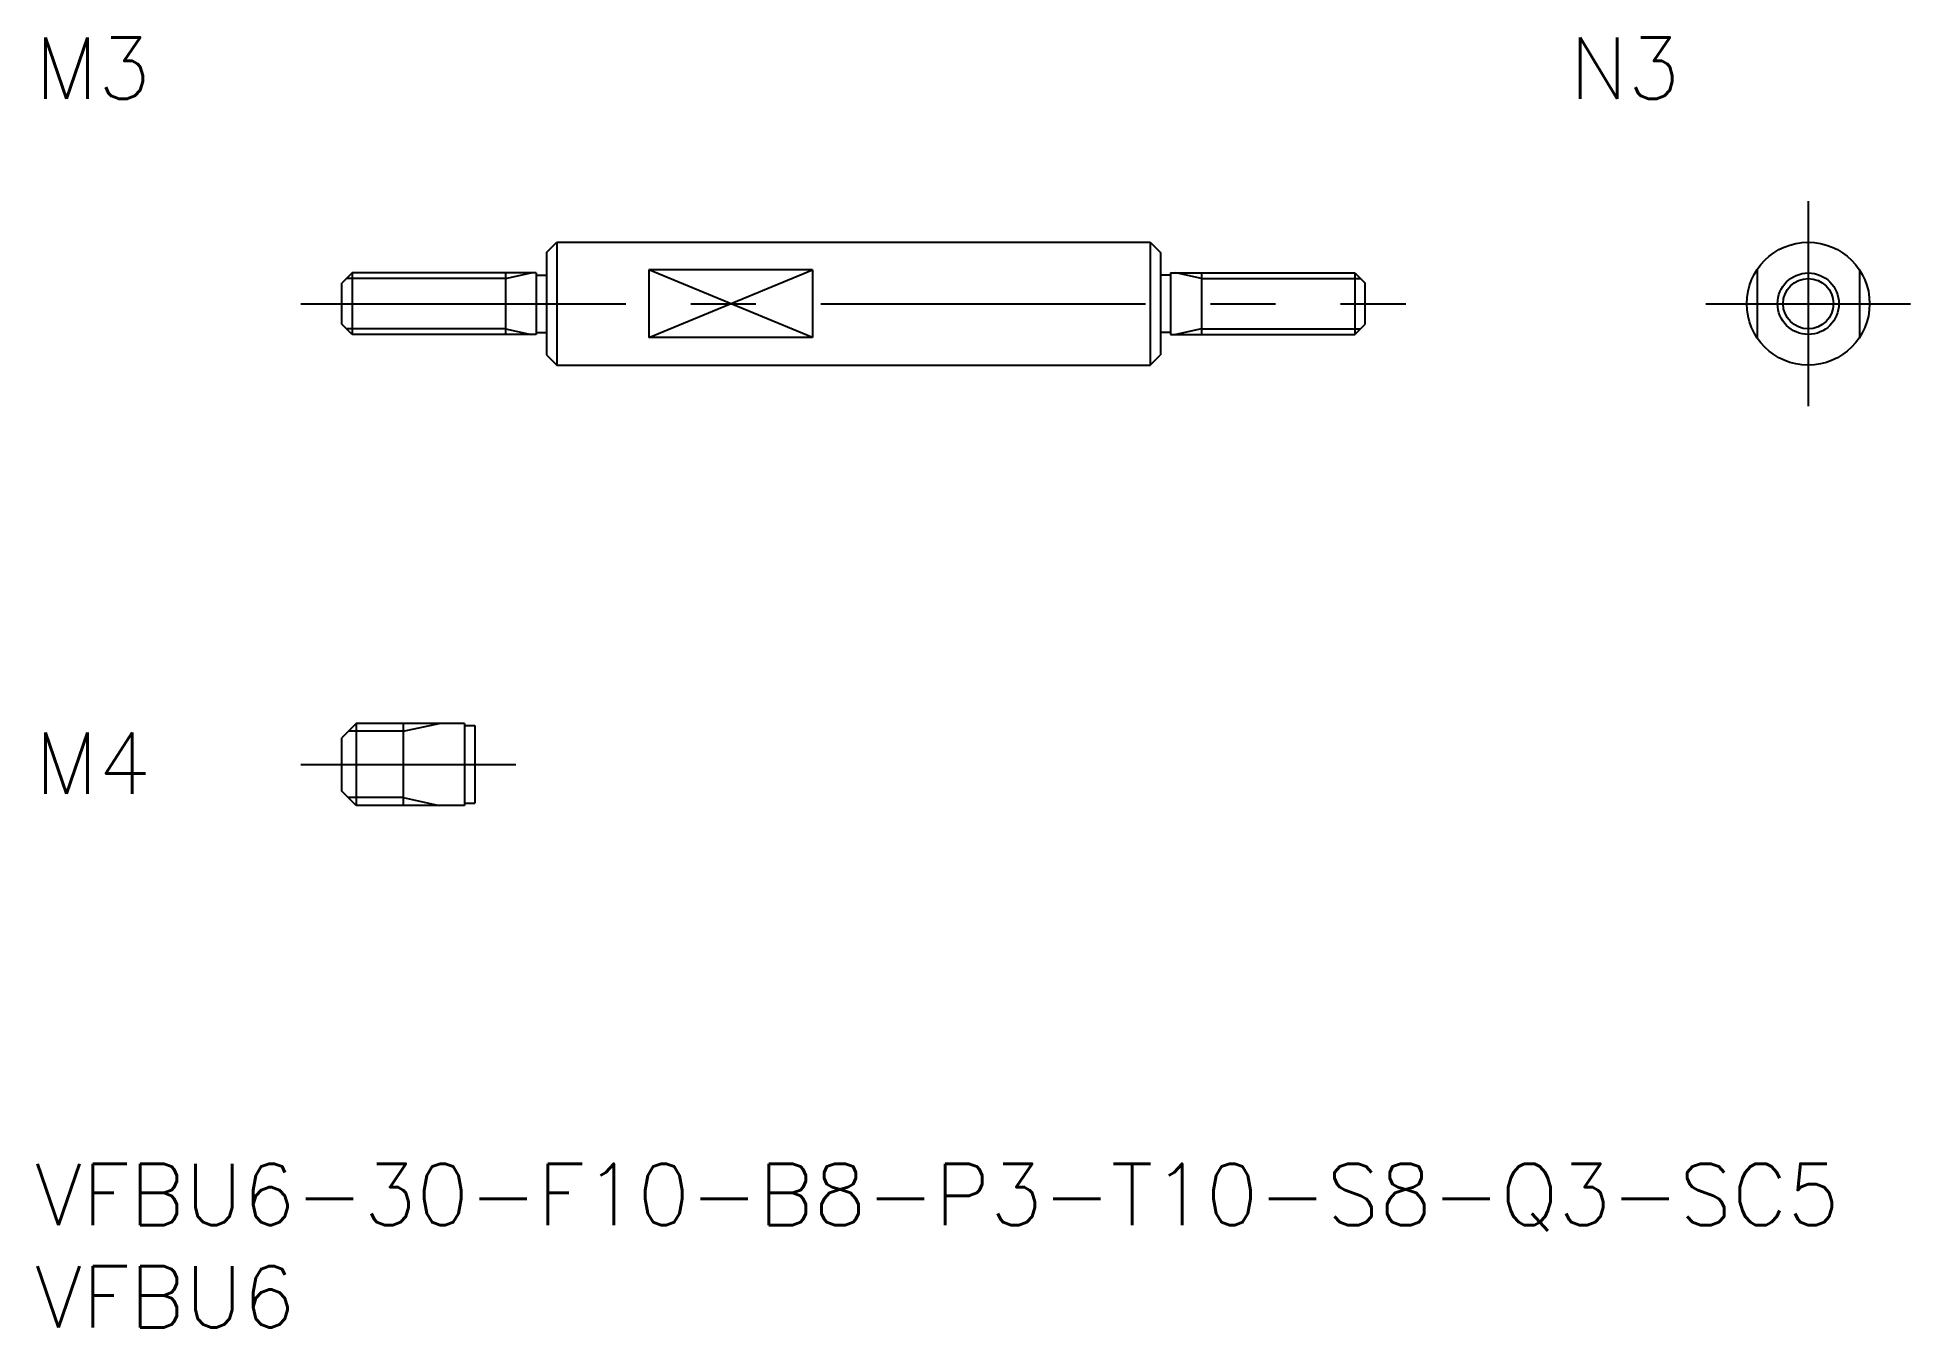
# Model space of a CAD drawing. Extents: x 0.1 to 91.7, y -8 to 55.
import ezdxf

# ---------------------------------------------------------------- set-up
doc = ezdxf.new("R2010")
doc.units = 0
doc.header["$LTSCALE"] = 0.5
doc.linetypes.add('CENTER', pattern=[50.8, 31.75, -6.35, 6.35, -6.35])
doc.linetypes.add('DASHED', pattern=[19.05, 12.7, -6.35])
for name, color, linetype in [('MSM_CENTER', 1, 'CENTER'), ('MSM_CONTINUOUS', 7, 'CONTINUOUS'), ('MSM_DASHED', 4, 'DASHED'), ('MSM_NARROW', 5, 'CONTINUOUS'), ('MSM_PART_NUMBER', 7, 'CONTINUOUS')]:
    doc.layers.add(name, color=color, linetype=linetype)
doc.styles.get("Standard").update_dxf_attribs({"font": 'txt.shx', "height": 1, "bigfont": 'bigfont.shx'})

# ---------------------------------------------------------------- blocks, each defined once
blk = doc.blocks.new('*U8')
at = {"layer": 'MSM_PART_NUMBER'}
blk.add_text('VFBU6-30-F10-B8-P3-T10-S8-Q3-SC5', height=3, dxfattribs=at).set_placement((0, -3))
blk = doc.blocks.new('*U9')
at = {"layer": 'MSM_PART_NUMBER'}
blk.add_text('VFBU6', height=3, dxfattribs=at).set_placement((0, -8))
blk = doc.blocks.new('*U10')
at = {"layer": 'MSM_PART_NUMBER'}
blk.add_text('M4', height=3, dxfattribs=at).set_placement((0, 18.061))
blk = doc.blocks.new('*U11')
at = {"layer": 'MSM_PART_NUMBER'}
blk.add_text('M3', height=3, dxfattribs=at).set_placement((0, 52))
blk = doc.blocks.new('*U12')
at = {"layer": 'MSM_PART_NUMBER'}
blk.add_text('N3', height=3, dxfattribs=at).set_placement((75, 52))

msp = doc.modelspace()

# ---------------------------------------------------------------- linework, layer by layer
at = {"layer": 'MSM_CENTER'}
for p, q in [((86.654, 47), (86.654, 37)), ((13, 42), (67, 42)), ((81.654, 42), (91.654, 42)), ((13, 19.5), (23.5, 19.5))]:
    msp.add_line(p, q, dxfattribs=at)
at = {"layer": 'MSM_CONTINUOUS'}
for p, q in [((25, 44.5), (25.5, 45)), ((25.5, 45), (54.5, 45)), ((25.5, 45), (25.5, 39)), ((54.5, 45), (54.5, 39)), ((54.5, 45), (55, 44.5)), ((25, 44.5), (25, 39.5)), ((55, 44.5), (55, 39.5)), ((15.5, 43.5), (15, 43)), ((24.5, 43.5), (15.5, 43.5)), ((15.5, 43.5), (15.5, 40.5)), ((23, 43.5), (23, 40.5)), ((24.5, 43.5), (24.5, 40.5)), ((24.5, 43.4), (25, 43.4)), ((38, 43.658), (30, 43.658)), ((30, 43.658), (30, 40.342)), ((38, 43.658), (38, 40.342)), ((55.5, 43.4), (55, 43.4)), ((55.5, 43.5), (64.5, 43.5)), ((55.5, 43.5), (55.5, 40.5)), ((57, 43.5), (57, 40.5)), ((64.5, 43.5), (65, 43)), ((64.5, 43.5), (64.5, 40.5)), ((15, 41), (15, 43)), ((65, 41), (65, 43)), ((15.5, 40.5), (15, 41)), ((24.5, 40.5), (15.5, 40.5)), ((24.5, 40.6), (25, 40.6)), ((38, 40.342), (30, 40.342)), ((55.5, 40.6), (55, 40.6)), ((55.5, 40.5), (64.5, 40.5)), ((64.5, 40.5), (65, 41)), ((25, 39.5), (25.5, 39)), ((54.5, 39), (55, 39.5)), ((25.5, 39), (54.5, 39)), ((15.7, 21.5), (15, 20.8)), ((21, 21.5), (15.7, 21.5)), ((15.7, 21.5), (15.7, 17.5)), ((18, 21.5), (18, 17.5)), ((21, 21.5), (21, 17.5)), ((21, 21.4), (21.5, 21.4)), ((21.5, 21.4), (21.5, 17.6)), ((15, 18.2), (15, 20.8)), ((15.7, 17.5), (15, 18.2)), ((21, 17.5), (15.7, 17.5)), ((21, 17.6), (21.5, 17.6))]:
    msp.add_line(p, q, dxfattribs=at)
for radius in [3, 1.5]:
    msp.add_circle((86.654, 42), radius, dxfattribs=at)
at = {"layer": 'MSM_DASHED'}
for p, q in [((84.154, 43.658), (84.154, 40.342)), ((89.154, 43.658), (89.154, 40.342))]:
    msp.add_line(p, q, dxfattribs=at)
at = {"layer": 'MSM_NARROW'}
for p, q in [((23, 43.229), (15.229, 43.229)), ((23, 43.229), (24.25, 43.5)), ((30, 40.342), (38, 43.658)), ((38, 40.342), (30, 43.658)), ((57, 43.229), (55.75, 43.5)), ((57, 43.229), (64.771, 43.229)), ((23, 40.77), (15.229, 40.77)), ((23, 40.77), (24.25, 40.5)), ((57, 40.77), (55.75, 40.5)), ((57, 40.77), (64.771, 40.77)), ((18, 21.121), (15.321, 21.121)), ((18, 21.121), (19.75, 21.5)), ((18, 17.879), (15.321, 17.879)), ((18, 17.879), (19.75, 17.5))]:
    msp.add_line(p, q, dxfattribs=at)
msp.add_circle((86.654, 42), 1.23, dxfattribs=at)

# ---------------------------------------------------------------- block references
at = {"layer": 'MSM_CONTINUOUS'}
for name in ['*U11', '*U12', '*U10', '*U8', '*U9']:
    msp.add_blockref(name, (0, 0), dxfattribs=at)

doc.saveas('drawing.dxf')
